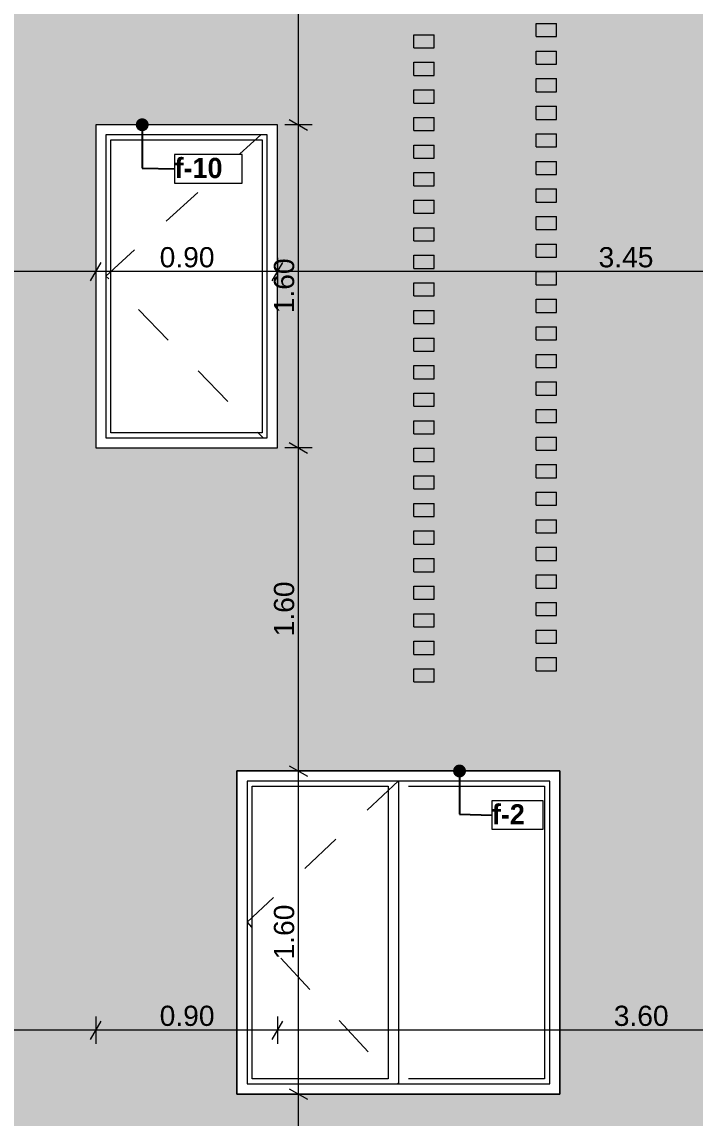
# Model space of a CAD drawing. Header units: millimetres. Extents: x 475206255 to 476720147, y 4620882299 to 4621447368.
# Drawn here: x 475427976 to 475431311, y 4621084488 to 4621089916 of the extents above; entities that cross this region are included whole.
import ezdxf

# ---------------------------------------------------------------- set-up
doc = ezdxf.new("R2010")
doc.units = ezdxf.units.MM
doc.header["$MEASUREMENT"] = 0
doc.set_wipeout_variables(frame=1)
doc.linetypes.add('Dashed', pattern=[423.333333, 211.666667, -211.666667])
for name, color, linetype, lineweight in [('0_Pen_No__7_Pen_No__250', 7, 'Continuous', 0), ('2D Drafting - General_Pen_No__7_Pen_No__250', 7, 'Continuous', 0), ('Dimensioning - General_Pen_No__142', 142, 'Continuous', 0), ('New_2D Drafting - General_Pen_No__30_Pen_No__9_Pen_No__9_Pen_No__7', 7, 'Continuous', 0), ('New_Annotation - Label_Pen_No__1', 1, 'Continuous', 0), ('New_Structural - Bearing_Pen_No__250', 7, 'Continuous', 0), ('Structural - Bearing_Pen_No__7_Pen_No__7_Pen_No__250', 7, 'Continuous', 0), ('Structural - Bearing_Pen_No__7_Pen_No__7_Pen_No__7', 7, 'Continuous', 0)]:
    doc.layers.add(name, color=color, linetype=linetype, lineweight=lineweight)
doc.layers.add('Dimensioning - General', color=7, linetype='Continuous')
doc.layers.add('New_2D Drafting - General_Pen_No__30_Pen_No__9_Pen_No__9_Pen_No__254', color=7, linetype='Continuous', lineweight=0, true_color=0xcccccc)
doc.styles.add('GENERATED_STYLE_2', font='arial.ttf')
doc.styles.add('GENERATED_STYLE_5', font='')
doc.styles.get('GENERATED_STYLE_5').set_extended_font_data('Avaza', bold=True)
doc.dimstyles.new('GENERATED_STYLE__1', dxfattribs={"dimtxt": 100, "dimasz": 68.640772, "dimexe": 0.18, "dimexo": 0.0625, "dimgap": 0, "dimtad": 1, "dimlfac": 0.001, "dimzin": 0, "dimdsep": 46, "dimtxsty": 'GENERATED_STYLE_2', "dimblk": 'ARROWHEAD_2', "dimblk1": 'ARROWHEAD_2', "dimblk2": 'ARROWHEAD_2', "dimcen": 0.09, "dimse1": 1, "dimse2": 1, "dimclrd": 142, "dimclre": 142, "dimclrt": 142, "dimadec": 0, "dimazin": 0, "dimtfac": 1, "dimtdec": 4, "dimtmove": 0, "dimatfit": 3, "dimfxl": 1, "dimtolj": 1, "dimtzin": 0, "dimarcsym": 0})
doc.dimstyles.new('GENERATED_STYLE__18', dxfattribs={"dimtxt": 100, "dimasz": 68.640772, "dimexe": 0.18, "dimexo": 0.0625, "dimgap": 0, "dimtad": 1, "dimtih": 1, "dimtoh": 1, "dimlfac": 0.001, "dimzin": 0, "dimdsep": 46, "dimtxsty": 'GENERATED_STYLE_2', "dimblk": 'ARROWHEAD_2', "dimblk1": 'ARROWHEAD_2', "dimblk2": 'ARROWHEAD_2', "dimcen": 0.09, "dimse1": 1, "dimse2": 1, "dimclrd": 142, "dimclre": 142, "dimclrt": 142, "dimadec": 0, "dimazin": 0, "dimtfac": 1, "dimtdec": 4, "dimtmove": 0, "dimatfit": 3, "dimfxl": 1, "dimtolj": 1, "dimtzin": 0, "dimarcsym": 0})
doc.dimstyles.new('GENERATED_STYLE__33', dxfattribs={"dimtxt": 0.18, "dimasz": 127.68, "dimexe": 0.18, "dimexo": 0.0625, "dimgap": 0, "dimtad": 0, "dimtih": 1, "dimtoh": 1, "dimdec": 4, "dimzin": 0, "dimdsep": 46, "dimcen": 0.09, "dimadec": 0, "dimazin": 0, "dimtfac": 1, "dimtdec": 4, "dimtmove": 0, "dimatfit": 3, "dimldrblk": 'ARROWHEAD_11', "dimfxl": 1, "dimtolj": 1, "dimtzin": 0, "dimarcsym": 0})

# ---------------------------------------------------------------- blocks, each defined once
blk = doc.blocks.new('*D622', base_point=(475826095.8, 4621095193.2))
at = {"layer": 'Dimensioning - General_Pen_No__142', "color": 142, "linetype": 'Continuous', "lineweight": 0, "transparency": 16777216}
for p, q in [((475429301.1, 4621084633.1), (475429391.5, 4621084581)), ((475429346.3, 4621083607), (475429346.3, 4621084607)), ((475429301.1, 4621083633.1), (475429391.5, 4621083581)), ((475429414, 4621083607), (475429278.6, 4621083607)), ((475429346.3, 4621083562.9), (475429346.3, 4621083607))]:
    blk.add_line(p, q, dxfattribs=at)
at = {"layer": 'Dimensioning - General_Pen_No__142', "color": 142, "lineweight": 0, "transparency": 16777216, "insert": (475429326.3, 4621083973.6), "char_height": 100, "attachment_point": 7, "rotation": 90, "style": 'GENERATED_STYLE_2'}
blk.add_mtext('\\A1;{\\pql;\\fArial|b0|i0|c204|p0;\\W1.000000;1.00}', dxfattribs=at)
blk = doc.blocks.new('ARROWHEAD_2')
at = {"color": 0, "linetype": 'Continuous', "lineweight": 0}
for p, q in [((0, 0), (-1, 0)), ((-0.378, -0.655), (0.378, 0.655))]:
    blk.add_line(p, q, dxfattribs=at)
blk = doc.blocks.new('*D623', base_point=(475826095.8, 4621095193.2))
at = {"layer": 'Dimensioning - General_Pen_No__142', "color": 142, "linetype": 'Continuous', "lineweight": 0, "transparency": 16777216}
for p, q in [((475429301.1, 4621086233.1), (475429391.5, 4621086181)), ((475429346.3, 4621084607), (475429346.3, 4621086207)), ((475429414, 4621084607), (475429278.6, 4621084607)), ((475429301.1, 4621084633.1), (475429391.5, 4621084581)), ((475429346.3, 4621083607), (475429346.3, 4621084607))]:
    blk.add_line(p, q, dxfattribs=at)
at = {"layer": 'Dimensioning - General_Pen_No__142', "color": 142, "lineweight": 0, "transparency": 16777216, "insert": (475429326.3, 4621085273.6), "char_height": 100, "attachment_point": 7, "rotation": 90, "style": 'GENERATED_STYLE_2'}
blk.add_mtext('\\A1;{\\pql;\\fArial|b0|i0|c204|p0;\\W1.000000;1.60}', dxfattribs=at)
blk = doc.blocks.new('*D624', base_point=(475826095.8, 4621095193.2))
at = {"layer": 'Dimensioning - General_Pen_No__142', "color": 142, "linetype": 'Continuous', "lineweight": 0, "transparency": 16777216}
for p, q in [((475429414, 4621087807), (475429278.6, 4621087807)), ((475429301.1, 4621087833.1), (475429391.5, 4621087781)), ((475429346.3, 4621086207), (475429346.3, 4621087807)), ((475429301.1, 4621086233.1), (475429391.5, 4621086181)), ((475429414, 4621086207), (475429278.6, 4621086207)), ((475429346.3, 4621084607), (475429346.3, 4621086207))]:
    blk.add_line(p, q, dxfattribs=at)
at = {"layer": 'Dimensioning - General_Pen_No__142', "color": 142, "lineweight": 0, "transparency": 16777216, "insert": (475429326.3, 4621086873.6), "char_height": 100, "attachment_point": 7, "rotation": 90, "style": 'GENERATED_STYLE_2'}
blk.add_mtext('\\A1;{\\pql;\\fArial|b0|i0|c204|p0;\\W1.000000;1.60}', dxfattribs=at)
blk = doc.blocks.new('*D625', base_point=(475826095.8, 4621095193.2))
at = {"layer": 'Dimensioning - General_Pen_No__142', "color": 142, "linetype": 'Continuous', "lineweight": 0, "transparency": 16777216}
for p, q in [((475429301.1, 4621089433.1), (475429391.5, 4621089381)), ((475429414, 4621089407), (475429278.6, 4621089407)), ((475429346.3, 4621087807), (475429346.3, 4621089407)), ((475429414, 4621087807), (475429278.6, 4621087807)), ((475429301.1, 4621087833.1), (475429391.5, 4621087781))]:
    blk.add_line(p, q, dxfattribs=at)
at = {"layer": 'Dimensioning - General_Pen_No__142', "color": 142, "lineweight": 0, "transparency": 16777216, "insert": (475429326.3, 4621088473.6), "char_height": 100, "attachment_point": 7, "rotation": 90, "style": 'GENERATED_STYLE_2'}
blk.add_mtext('\\A1;{\\pql;\\fArial|b0|i0|c204|p0;\\W1.000000;1.60}', dxfattribs=at)
blk = doc.blocks.new('*D626', base_point=(475826095.8, 4621095193.2))
at = {"layer": 'Dimensioning - General_Pen_No__142', "color": 142, "linetype": 'Continuous', "lineweight": 0, "transparency": 16777216}
for p, q in [((475429414, 4621091007), (475429278.6, 4621091007)), ((475429301.1, 4621091033.1), (475429391.5, 4621090981)), ((475429346.3, 4621089407), (475429346.3, 4621091007)), ((475429301.1, 4621089433.1), (475429391.5, 4621089381)), ((475429414, 4621089407), (475429278.6, 4621089407))]:
    blk.add_line(p, q, dxfattribs=at)
at = {"layer": 'Dimensioning - General_Pen_No__142', "color": 142, "lineweight": 0, "transparency": 16777216, "insert": (475429326.3, 4621090073.6), "char_height": 100, "attachment_point": 7, "rotation": 90, "style": 'GENERATED_STYLE_2'}
blk.add_mtext('\\A1;{\\pql;\\fArial|b0|i0|c204|p0;\\W1.000000;1.60}', dxfattribs=at)
blk = doc.blocks.new('ARROWHEAD_11')
at = {"color": 0, "linetype": 'Continuous', "lineweight": 0}
blk.add_line((0, 0), (-1, 0), dxfattribs=at)
at = {"color": 0, "linetype": 'Continuous', "lineweight": 0, "const_width": 0.25, "flags": 128}
blk.add_lwpolyline([(-0.125, 0, 1), (0.125, 0, 1)], format="xyb", close=True, dxfattribs=at)
blk = doc.blocks.new('*D2094', base_point=(475826095.8, 4621095193.2))
at = {"layer": 'Dimensioning - General_Pen_No__142', "color": 142, "linetype": 'Continuous', "lineweight": 0, "transparency": 16777216}
for p, q in [((475429242.1, 4621084991), (475429242.1, 4621084855.5)), ((475432841.8, 4621084991), (475432841.8, 4621084855.5)), ((475429216.1, 4621084878.1), (475429268.2, 4621084968.4)), ((475432841.8, 4621084923.2), (475429242.1, 4621084923.2)), ((475432815.7, 4621084878.1), (475432867.9, 4621084968.4))]:
    blk.add_line(p, q, dxfattribs=at)
at = {"layer": 'Dimensioning - General_Pen_No__142', "color": 142, "lineweight": 0, "transparency": 16777216, "insert": (475430908.5, 4621084943.2), "char_height": 100, "attachment_point": 7, "style": 'GENERATED_STYLE_2'}
blk.add_mtext('\\A1;{\\pql;\\fArial|b0|i0|c204|p0;\\W1.000000;3.60}', dxfattribs=at)
blk = doc.blocks.new('*D2095', base_point=(475826095.8, 4621095193.2))
at = {"layer": 'Dimensioning - General_Pen_No__142', "color": 142, "linetype": 'Continuous', "lineweight": 0, "transparency": 16777216}
for p, q in [((475428342.1, 4621084991), (475428342.1, 4621084855.5)), ((475429242.1, 4621084991), (475429242.1, 4621084855.5)), ((475428316.1, 4621084878.1), (475428368.2, 4621084968.4)), ((475429242.1, 4621084923.2), (475428342.1, 4621084923.2)), ((475429216.1, 4621084878.1), (475429268.2, 4621084968.4))]:
    blk.add_line(p, q, dxfattribs=at)
at = {"layer": 'Dimensioning - General_Pen_No__142', "color": 142, "lineweight": 0, "transparency": 16777216, "insert": (475428658.7, 4621084943.2), "char_height": 100, "attachment_point": 7, "style": 'GENERATED_STYLE_2'}
blk.add_mtext('\\A1;{\\pql;\\fArial|b0|i0|c204|p0;\\W1.000000;0.90}', dxfattribs=at)
blk = doc.blocks.new('*D2096', base_point=(475826095.8, 4621095193.2))
at = {"layer": 'Dimensioning - General_Pen_No__142', "color": 142, "linetype": 'Continuous', "lineweight": 0, "transparency": 16777216}
for p, q in [((475424371.4, 4621084991), (475424371.4, 4621084855.5)), ((475428342.1, 4621084991), (475428342.1, 4621084855.5)), ((475424371.4, 4621084923.2), (475424327.2, 4621084923.2)), ((475424397.4, 4621084968.4), (475424345.3, 4621084878.1)), ((475428342.1, 4621084923.2), (475424371.4, 4621084923.2)), ((475428316.1, 4621084878.1), (475428368.2, 4621084968.4))]:
    blk.add_line(p, q, dxfattribs=at)
at = {"layer": 'Dimensioning - General_Pen_No__142', "color": 142, "lineweight": 0, "transparency": 16777216, "insert": (475426223.3, 4621084943.2), "char_height": 100, "attachment_point": 7, "style": 'GENERATED_STYLE_2'}
blk.add_mtext('\\A1;{\\pql;\\fArial|b0|i0|c204|p0;\\W1.000000;3.97}', dxfattribs=at)
blk = doc.blocks.new('*D2112', base_point=(475826095.8, 4621095193.2))
at = {"layer": 'Dimensioning - General_Pen_No__142', "color": 142, "linetype": 'Continuous', "lineweight": 0, "transparency": 16777216}
for p, q in [((475423890.8, 4621086873.1), (475423981.1, 4621086821)), ((475424003.7, 4621086847), (475423868.2, 4621086847)), ((475423935.9, 4621086627), (475423935.9, 4621086847)), ((475424003.7, 4621086627), (475423868.2, 4621086627)), ((475423890.8, 4621086653.1), (475423981.1, 4621086601)), ((475423935.9, 4621086582.9), (475423935.9, 4621086627))]:
    blk.add_line(p, q, dxfattribs=at)
at = {"layer": 'Dimensioning - General_Pen_No__142', "color": 142, "lineweight": 0, "transparency": 16777216, "insert": (475423915.9, 4621086334), "char_height": 100, "attachment_point": 7, "rotation": 90, "style": 'GENERATED_STYLE_2'}
blk.add_mtext('\\A1;{\\pql;\\fArial|b0|i0|c204|p0;\\W1.000000;0.22}', dxfattribs=at)
blk = doc.blocks.new('*D2113', base_point=(475826095.8, 4621095193.2))
at = {"layer": 'Dimensioning - General_Pen_No__142', "color": 142, "linetype": 'Continuous', "lineweight": 0, "transparency": 16777216}
for p, q in [((475423890.8, 4621087973.1), (475423981.1, 4621087921)), ((475424003.7, 4621087947.1), (475423868.2, 4621087947.1)), ((475423935.9, 4621086847), (475423935.9, 4621087947.1)), ((475423890.8, 4621086873.1), (475423981.1, 4621086821)), ((475424003.7, 4621086847), (475423868.2, 4621086847))]:
    blk.add_line(p, q, dxfattribs=at)
at = {"layer": 'Dimensioning - General_Pen_No__142', "color": 142, "lineweight": 0, "transparency": 16777216, "insert": (475423915.9, 4621087263.6), "char_height": 100, "attachment_point": 7, "rotation": 90, "style": 'GENERATED_STYLE_2'}
blk.add_mtext('\\A1;{\\pql;\\fArial|b0|i0|c204|p0;\\W1.000000;1.10}', dxfattribs=at)
blk = doc.blocks.new('*D2114', base_point=(475826095.8, 4621095193.2))
at = {"layer": 'Dimensioning - General_Pen_No__142', "color": 142, "linetype": 'Continuous', "lineweight": 0, "transparency": 16777216}
for p, q in [((475424003.7, 4621089607.1), (475423868.2, 4621089607.1)), ((475423890.8, 4621089633.1), (475423981.1, 4621089581)), ((475423935.9, 4621087947.1), (475423935.9, 4621089607.1)), ((475423890.8, 4621087973.1), (475423981.1, 4621087921)), ((475424003.7, 4621087947.1), (475423868.2, 4621087947.1))]:
    blk.add_line(p, q, dxfattribs=at)
at = {"layer": 'Dimensioning - General_Pen_No__142', "color": 142, "lineweight": 0, "transparency": 16777216, "char_height": 100, "attachment_point": 7, "rotation": 90, "style": 'GENERATED_STYLE_2'}
for s, insert in [('\\A1;{\\pql;\\fArial|b0|i0|c204|p0;\\W1.000000;0.22}', (475423915.9, 4621089314)), ('\\A1;{\\pql;\\fArial|b0|i0|c204|p0;\\W1.000000;1.66}', (475423915.9, 4621088643.6))]:
    blk.add_mtext(s, dxfattribs=dict(at, insert=insert))
blk = doc.blocks.new('*D2115', base_point=(475826095.8, 4621095193.2))
at = {"layer": 'Dimensioning - General_Pen_No__142', "color": 142, "linetype": 'Continuous', "lineweight": 0, "transparency": 16777216}
for p, q in [((475424003.7, 4621089827), (475423868.2, 4621089827)), ((475423890.8, 4621089853.1), (475423981.1, 4621089801)), ((475423935.9, 4621089607.1), (475423935.9, 4621089827)), ((475424003.7, 4621089607.1), (475423868.2, 4621089607.1)), ((475423890.8, 4621089633.1), (475423981.1, 4621089581))]:
    blk.add_line(p, q, dxfattribs=at)
blk = doc.blocks.new('*D2116', base_point=(475826095.8, 4621095193.2))
at = {"layer": 'Dimensioning - General_Pen_No__142', "color": 142, "linetype": 'Continuous', "lineweight": 0, "transparency": 16777216}
for p, q in [((475424003.7, 4621090047), (475423868.2, 4621090047)), ((475423890.8, 4621090073.1), (475423981.1, 4621090021)), ((475423935.9, 4621089827), (475423935.9, 4621090047)), ((475424003.7, 4621089827), (475423868.2, 4621089827)), ((475423890.8, 4621089853.1), (475423981.1, 4621089801))]:
    blk.add_line(p, q, dxfattribs=at)
blk = doc.blocks.new('*D2260', base_point=(475826095.8, 4621095193.2))
at = {"layer": 'Dimensioning - General_Pen_No__142', "color": 142, "linetype": 'Continuous', "lineweight": 0, "transparency": 16777216}
for p, q in [((475429216.1, 4621088634.6), (475429268.2, 4621088724.9)), ((475429242.1, 4621088747.5), (475429242.1, 4621088612)), ((475432665.1, 4621088634.6), (475432717.3, 4621088724.9)), ((475432691.2, 4621088747.5), (475432691.2, 4621088612)), ((475432691.2, 4621088679.7), (475429242.1, 4621088679.7))]:
    blk.add_line(p, q, dxfattribs=at)
at = {"layer": 'Dimensioning - General_Pen_No__142', "color": 142, "lineweight": 0, "transparency": 16777216, "insert": (475430833.2, 4621088699.7), "char_height": 100, "attachment_point": 7, "style": 'GENERATED_STYLE_2'}
blk.add_mtext('\\A1;{\\pql;\\fArial|b0|i0|c204|p0;\\W1.000000;3.45}', dxfattribs=at)
blk = doc.blocks.new('*D2261', base_point=(475826095.8, 4621095193.2))
at = {"layer": 'Dimensioning - General_Pen_No__142', "color": 142, "linetype": 'Continuous', "lineweight": 0, "transparency": 16777216}
for p, q in [((475428316.1, 4621088634.6), (475428368.2, 4621088724.9)), ((475428342.1, 4621088747.5), (475428342.1, 4621088612)), ((475429216.1, 4621088634.6), (475429268.2, 4621088724.9)), ((475429242.1, 4621088747.5), (475429242.1, 4621088612)), ((475429242.1, 4621088679.7), (475428342.1, 4621088679.7))]:
    blk.add_line(p, q, dxfattribs=at)
at = {"layer": 'Dimensioning - General_Pen_No__142', "color": 142, "lineweight": 0, "transparency": 16777216, "insert": (475428658.7, 4621088699.7), "char_height": 100, "attachment_point": 7, "style": 'GENERATED_STYLE_2'}
blk.add_mtext('\\A1;{\\pql;\\fArial|b0|i0|c204|p0;\\W1.000000;0.90}', dxfattribs=at)
blk = doc.blocks.new('*D2262', base_point=(475826095.8, 4621095193.2))
at = {"layer": 'Dimensioning - General_Pen_No__142', "color": 142, "linetype": 'Continuous', "lineweight": 0, "transparency": 16777216}
for p, q in [((475424345.3, 4621088634.6), (475424397.4, 4621088724.9)), ((475424371.4, 4621088747.5), (475424371.4, 4621088612)), ((475428316.1, 4621088634.6), (475428368.2, 4621088724.9)), ((475428342.1, 4621088747.5), (475428342.1, 4621088612)), ((475428342.1, 4621088679.7), (475424371.4, 4621088679.7))]:
    blk.add_line(p, q, dxfattribs=at)
at = {"layer": 'Dimensioning - General_Pen_No__142', "color": 142, "lineweight": 0, "transparency": 16777216, "insert": (475426223.3, 4621088699.7), "char_height": 100, "attachment_point": 7, "style": 'GENERATED_STYLE_2'}
blk.add_mtext('\\A1;{\\pql;\\fArial|b0|i0|c204|p0;\\W1.000000;3.97}', dxfattribs=at)

msp = doc.modelspace()

# ---------------------------------------------------------------- hatches: boundary and pattern name
at = {"layer": 'New_2D Drafting - General_Pen_No__30_Pen_No__9_Pen_No__9_Pen_No__254', "linetype": 'Continuous', "lineweight": 0, "true_color": 0xcccccc}
h = msp.add_hatch(dxfattribs=at)
h.set_pattern_fill('BRICK___RUNNING_BOND', color=254, style=0, pattern_type=2)
h.set_pattern_definition([(0, (475432041.68, 4621091916.26), (0, 66.64), []), (90, (475432041.68, 4621091916.26), (-244.8, 0), [66.64, -66.64]), (90, (475432164.08, 4621091982.9), (-244.8, 0), [66.64, -66.64])])
h.paths.add_polyline_path([(475424371.373, 4621096906.641), (475439711.81, 4621096906.638), (475439711.82, 4621083607.048), (475424371.373, 4621083607.048)])
h.paths.add_polyline_path([(475429041.371, 4621086207.044), (475430641.371, 4621086207.044), (475430641.371, 4621084607.044), (475429041.371, 4621084607.044)], flags=0)
h.paths.add_polyline_path([(475428342.137, 4621092607.044), (475428342.137, 4621091007.044), (475429242.137, 4621091007.044), (475429242.137, 4621092607.044)], flags=0)
h.paths.add_polyline_path([(475428342.137, 4621094207.044), (475428342.137, 4621095807.045), (475429242.137, 4621095807.045), (475429242.137, 4621094207.044)], flags=0)
h.paths.add_polyline_path([(475428342.137, 4621089407.044), (475428342.137, 4621087807.044), (475429242.137, 4621087807.044), (475429242.137, 4621089407.044)], flags=0)
h.paths.add_polyline_path([(475435231.675, 4621093027.05), (475435231.675, 4621090047.084), (475433591.204, 4621090047.084), (475433591.204, 4621090607.044), (475434991.204, 4621090607.044), (475434991.204, 4621092607.044), (475432691.204, 4621092607.044), (475432691.204, 4621090047.084), (475431441.676, 4621090047.084), (475431441.676, 4621089827.05), (475435231.675, 4621089827.05), (475435231.675, 4621086847.05), (475433591.204, 4621086847.05), (475433591.204, 4621087407.044), (475434991.204, 4621087407.044), (475434991.204, 4621089407.044), (475433591.204, 4621089407.044), (475432691.204, 4621089407.044), (475432691.204, 4621086847.05), (475431441.676, 4621086847.05), (475431441.676, 4621086627.05), (475436041.675, 4621086627.05), (475436041.675, 4621086847.05), (475436041.675, 4621089827.05), (475436041.675, 4621090047.084), (475436041.675, 4621096447.05), (475435231.675, 4621096447.05), (475431441.676, 4621096447.05), (475431441.676, 4621096227.05), (475435231.675, 4621096227.05), (475435231.675, 4621093247.084), (475433591.204, 4621093247.084), (475433591.204, 4621093807.044), (475434991.204, 4621093807.044), (475434991.204, 4621095807.044), (475432691.204, 4621095807.044), (475432691.204, 4621093807.044), (475432691.204, 4621093247.084), (475431441.676, 4621093247.084), (475431441.676, 4621093027.05)], flags=0)
h.paths.add_polyline_path([(475434441.816, 4621084607.045), (475434441.816, 4621086207.044), (475432841.816, 4621086207.044), (475432841.816, 4621084607.045)], flags=0)

# ---------------------------------------------------------------- linework, layer by layer
at = {"layer": '0_Pen_No__7_Pen_No__250', "color": 7, "linetype": 'Continuous', "lineweight": 0, "flags": 128}
for points in [[(475429242.137, 4621089407.044), (475428342.137, 4621089407.044), (475428342.137, 4621087807.044), (475429242.137, 4621087807.044)], [(475430641.371, 4621086207.044), (475429041.371, 4621086207.044), (475429041.371, 4621084607.044), (475430641.371, 4621084607.044)]]:
    msp.add_lwpolyline(points, close=True, dxfattribs=at)
at = {"layer": '2D Drafting - General_Pen_No__7_Pen_No__250', "color": 7, "linetype": 'Dashed', "lineweight": 0, "flags": 128}
for points in [[(475429159.963, 4621089357.044), (475428392.343, 4621088657.823), (475429170.686, 4621087857.044)], [(475429841.748, 4621086157.64), (475429091.577, 4621085457.823), (475429841.311, 4621084657.044)]]:
    msp.add_lwpolyline(points, dxfattribs=at)
at = {"layer": 'New_2D Drafting - General_Pen_No__30_Pen_No__9_Pen_No__9_Pen_No__7', "color": 7, "linetype": 'Continuous', "lineweight": 0, "flags": 128}
for points in [[(475428342.137, 4621089407.044), (475428342.137, 4621087807.044), (475429242.137, 4621087807.044), (475429242.137, 4621089407.044)], [(475429041.371, 4621086207.044), (475430641.371, 4621086207.044), (475430641.371, 4621084607.044), (475429041.371, 4621084607.044)]]:
    msp.add_lwpolyline(points, close=True, dxfattribs=at)
at = {"layer": 'New_Structural - Bearing_Pen_No__250', "color": 7, "linetype": 'Continuous', "lineweight": 0}
for p, q in [((475430524.443, 4621089908.372), (475430624.115, 4621089908.372)), ((475430524.443, 4621089843.372), (475430524.443, 4621089908.372)), ((475430624.115, 4621089843.372), (475430624.115, 4621089908.372)), ((475429918.617, 4621089852.761), (475430018.29, 4621089852.761)), ((475429918.617, 4621089787.761), (475429918.617, 4621089852.761)), ((475430018.29, 4621089787.761), (475430018.29, 4621089852.761)), ((475430524.443, 4621089843.372), (475430624.115, 4621089843.372)), ((475429918.617, 4621089787.761), (475430018.29, 4621089787.761)), ((475430524.443, 4621089771.854), (475430624.115, 4621089771.854)), ((475430524.443, 4621089706.854), (475430524.443, 4621089771.854)), ((475430624.115, 4621089706.854), (475430624.115, 4621089771.854)), ((475429918.617, 4621089716.244), (475430018.29, 4621089716.244)), ((475429918.617, 4621089651.244), (475429918.617, 4621089716.244)), ((475430018.29, 4621089651.244), (475430018.29, 4621089716.244)), ((475430524.443, 4621089706.854), (475430624.115, 4621089706.854)), ((475429918.617, 4621089651.244), (475430018.29, 4621089651.244)), ((475430524.443, 4621089635.337), (475430624.115, 4621089635.337)), ((475430524.443, 4621089570.337), (475430524.443, 4621089635.337)), ((475430624.115, 4621089570.337), (475430624.115, 4621089635.337)), ((475429918.617, 4621089579.727), (475430018.29, 4621089579.727)), ((475429918.617, 4621089514.727), (475429918.617, 4621089579.727)), ((475430018.29, 4621089514.727), (475430018.29, 4621089579.727)), ((475430524.443, 4621089570.337), (475430624.115, 4621089570.337)), ((475429918.617, 4621089514.727), (475430018.29, 4621089514.727)), ((475430524.443, 4621089498.82), (475430624.115, 4621089498.82)), ((475430524.443, 4621089433.82), (475430524.443, 4621089498.82)), ((475430624.115, 4621089433.82), (475430624.115, 4621089498.82)), ((475429918.617, 4621089443.21), (475430018.29, 4621089443.21)), ((475429918.617, 4621089378.21), (475429918.617, 4621089443.21)), ((475430018.29, 4621089378.21), (475430018.29, 4621089443.21)), ((475430524.443, 4621089433.82), (475430624.115, 4621089433.82)), ((475429918.617, 4621089378.21), (475430018.29, 4621089378.21)), ((475430524.443, 4621089362.303), (475430624.115, 4621089362.303)), ((475430524.443, 4621089297.303), (475430524.443, 4621089362.303)), ((475430624.115, 4621089297.303), (475430624.115, 4621089362.303)), ((475429918.617, 4621089306.692), (475430018.29, 4621089306.692)), ((475429918.617, 4621089241.692), (475429918.617, 4621089306.692)), ((475430018.29, 4621089241.692), (475430018.29, 4621089306.692)), ((475430524.443, 4621089297.303), (475430624.115, 4621089297.303)), ((475429918.617, 4621089241.692), (475430018.29, 4621089241.692)), ((475430524.443, 4621089225.785), (475430624.115, 4621089225.785)), ((475430524.443, 4621089160.785), (475430524.443, 4621089225.785)), ((475430624.115, 4621089160.785), (475430624.115, 4621089225.785)), ((475429918.617, 4621089170.175), (475430018.29, 4621089170.175)), ((475429918.617, 4621089105.175), (475429918.617, 4621089170.175)), ((475430018.29, 4621089105.175), (475430018.29, 4621089170.175)), ((475430524.443, 4621089160.785), (475430624.115, 4621089160.785)), ((475429918.617, 4621089105.175), (475430018.29, 4621089105.175)), ((475430524.443, 4621089089.268), (475430624.115, 4621089089.268)), ((475430524.443, 4621089024.268), (475430524.443, 4621089089.268)), ((475430624.115, 4621089024.268), (475430624.115, 4621089089.268)), ((475429918.617, 4621089033.658), (475430018.29, 4621089033.658)), ((475429918.617, 4621088968.658), (475429918.617, 4621089033.658)), ((475430018.29, 4621088968.658), (475430018.29, 4621089033.658)), ((475430524.443, 4621089024.268), (475430624.115, 4621089024.268)), ((475429918.617, 4621088968.658), (475430018.29, 4621088968.658)), ((475430524.443, 4621088952.751), (475430624.115, 4621088952.751)), ((475430524.443, 4621088887.751), (475430524.443, 4621088952.751)), ((475430624.115, 4621088887.751), (475430624.115, 4621088952.751)), ((475429918.617, 4621088897.141), (475430018.29, 4621088897.141)), ((475429918.617, 4621088832.141), (475429918.617, 4621088897.141)), ((475430018.29, 4621088832.141), (475430018.29, 4621088897.141)), ((475430524.443, 4621088887.751), (475430624.115, 4621088887.751)), ((475429918.617, 4621088832.141), (475430018.29, 4621088832.141)), ((475430524.443, 4621088816.234), (475430624.115, 4621088816.234)), ((475430524.443, 4621088751.234), (475430524.443, 4621088816.234)), ((475430624.115, 4621088751.234), (475430624.115, 4621088816.234)), ((475429918.617, 4621088760.623), (475430018.29, 4621088760.623)), ((475429918.617, 4621088695.623), (475429918.617, 4621088760.623)), ((475430018.29, 4621088695.623), (475430018.29, 4621088760.623)), ((475430524.443, 4621088751.234), (475430624.115, 4621088751.234)), ((475429918.617, 4621088695.623), (475430018.29, 4621088695.623)), ((475430524.443, 4621088679.716), (475430624.115, 4621088679.716)), ((475430524.443, 4621088614.716), (475430524.443, 4621088679.716)), ((475430624.115, 4621088614.716), (475430624.115, 4621088679.716)), ((475429918.617, 4621088624.106), (475430018.29, 4621088624.106)), ((475429918.617, 4621088559.106), (475429918.617, 4621088624.106)), ((475430018.29, 4621088559.106), (475430018.29, 4621088624.106)), ((475430524.443, 4621088614.716), (475430624.115, 4621088614.716)), ((475429918.617, 4621088559.106), (475430018.29, 4621088559.106)), ((475430524.443, 4621088543.199), (475430624.115, 4621088543.199)), ((475430524.443, 4621088478.199), (475430524.443, 4621088543.199)), ((475430524.443, 4621088478.199), (475430524.443, 4621088543.199)), ((475430624.115, 4621088478.199), (475430624.115, 4621088543.199)), ((475430624.115, 4621088478.199), (475430624.115, 4621088543.199)), ((475429918.617, 4621088487.589), (475430018.29, 4621088487.589)), ((475429918.617, 4621088422.589), (475429918.617, 4621088487.589)), ((475430018.29, 4621088422.589), (475430018.29, 4621088487.589)), ((475430524.443, 4621088478.199), (475430624.115, 4621088478.199)), ((475430524.443, 4621088478.199), (475430624.115, 4621088478.199)), ((475429918.617, 4621088422.589), (475430018.29, 4621088422.589)), ((475430524.443, 4621088406.682), (475430624.115, 4621088406.682)), ((475430524.443, 4621088341.682), (475430524.443, 4621088406.682)), ((475430624.115, 4621088341.682), (475430624.115, 4621088406.682)), ((475429918.617, 4621088351.071), (475430018.29, 4621088351.071)), ((475429918.617, 4621088286.071), (475429918.617, 4621088351.071)), ((475430018.29, 4621088286.071), (475430018.29, 4621088351.071)), ((475430524.443, 4621088341.682), (475430624.115, 4621088341.682)), ((475429918.617, 4621088286.071), (475430018.29, 4621088286.071)), ((475430524.443, 4621088270.164), (475430624.115, 4621088270.164)), ((475430524.443, 4621088205.164), (475430524.443, 4621088270.164)), ((475430624.115, 4621088205.164), (475430624.115, 4621088270.164)), ((475429918.617, 4621088214.554), (475430018.29, 4621088214.554)), ((475429918.617, 4621088149.554), (475429918.617, 4621088214.554)), ((475430018.29, 4621088149.554), (475430018.29, 4621088214.554)), ((475430524.443, 4621088205.164), (475430624.115, 4621088205.164)), ((475429918.617, 4621088149.554), (475430018.29, 4621088149.554)), ((475430524.443, 4621088133.647), (475430624.115, 4621088133.647)), ((475430524.443, 4621088068.647), (475430524.443, 4621088133.647)), ((475430624.115, 4621088068.647), (475430624.115, 4621088133.647)), ((475429918.617, 4621088078.037), (475430018.29, 4621088078.037)), ((475429918.617, 4621088013.037), (475429918.617, 4621088078.037)), ((475430018.29, 4621088013.037), (475430018.29, 4621088078.037)), ((475430524.443, 4621088068.647), (475430624.115, 4621088068.647)), ((475429918.617, 4621088013.037), (475430018.29, 4621088013.037)), ((475430524.443, 4621087997.13), (475430624.115, 4621087997.13)), ((475430524.443, 4621087932.13), (475430524.443, 4621087997.13)), ((475430624.115, 4621087932.13), (475430624.115, 4621087997.13)), ((475429918.617, 4621087941.52), (475430018.29, 4621087941.52)), ((475429918.617, 4621087876.52), (475429918.617, 4621087941.52)), ((475430018.29, 4621087876.52), (475430018.29, 4621087941.52)), ((475430524.443, 4621087932.13), (475430624.115, 4621087932.13)), ((475429918.617, 4621087876.52), (475430018.29, 4621087876.52)), ((475430524.443, 4621087860.613), (475430624.115, 4621087860.613)), ((475430524.443, 4621087795.613), (475430524.443, 4621087860.613)), ((475430624.115, 4621087795.613), (475430624.115, 4621087860.613)), ((475429918.617, 4621087805.002), (475430018.29, 4621087805.002)), ((475429918.617, 4621087740.002), (475429918.617, 4621087805.002)), ((475430018.29, 4621087740.002), (475430018.29, 4621087805.002)), ((475430524.443, 4621087795.613), (475430624.115, 4621087795.613)), ((475429918.617, 4621087740.002), (475430018.29, 4621087740.002)), ((475430524.443, 4621087724.095), (475430624.115, 4621087724.095)), ((475430524.443, 4621087659.095), (475430524.443, 4621087724.095)), ((475430624.115, 4621087659.095), (475430624.115, 4621087724.095)), ((475429918.617, 4621087668.485), (475430018.29, 4621087668.485)), ((475429918.617, 4621087603.485), (475429918.617, 4621087668.485)), ((475430018.29, 4621087603.485), (475430018.29, 4621087668.485)), ((475430524.443, 4621087659.095), (475430624.115, 4621087659.095)), ((475429918.617, 4621087603.485), (475430018.29, 4621087603.485)), ((475430524.443, 4621087587.578), (475430624.115, 4621087587.578)), ((475430524.443, 4621087522.578), (475430524.443, 4621087587.578)), ((475430624.115, 4621087522.578), (475430624.115, 4621087587.578)), ((475429918.617, 4621087531.968), (475430018.29, 4621087531.968)), ((475429918.617, 4621087466.968), (475429918.617, 4621087531.968)), ((475430018.29, 4621087466.968), (475430018.29, 4621087531.968)), ((475430524.443, 4621087522.578), (475430624.115, 4621087522.578)), ((475429918.617, 4621087466.968), (475430018.29, 4621087466.968)), ((475430524.443, 4621087451.061), (475430624.115, 4621087451.061)), ((475430524.443, 4621087386.061), (475430524.443, 4621087451.061)), ((475430624.115, 4621087386.061), (475430624.115, 4621087451.061)), ((475429918.617, 4621087395.451), (475430018.29, 4621087395.451)), ((475429918.617, 4621087330.451), (475429918.617, 4621087395.451)), ((475430018.29, 4621087330.451), (475430018.29, 4621087395.451)), ((475430524.443, 4621087386.061), (475430624.115, 4621087386.061)), ((475429918.617, 4621087330.451), (475430018.29, 4621087330.451)), ((475430524.443, 4621087314.544), (475430624.115, 4621087314.544)), ((475430524.443, 4621087249.544), (475430524.443, 4621087314.544)), ((475430624.115, 4621087249.544), (475430624.115, 4621087314.544)), ((475429918.617, 4621087258.933), (475430018.29, 4621087258.933)), ((475429918.617, 4621087193.933), (475429918.617, 4621087258.933)), ((475430018.29, 4621087193.933), (475430018.29, 4621087258.933)), ((475430524.443, 4621087249.544), (475430624.115, 4621087249.544)), ((475429918.617, 4621087193.933), (475430018.29, 4621087193.933)), ((475430524.443, 4621087178.026), (475430624.115, 4621087178.026)), ((475430524.443, 4621087113.026), (475430524.443, 4621087178.026)), ((475430624.115, 4621087113.026), (475430624.115, 4621087178.026)), ((475429918.617, 4621087122.416), (475430018.29, 4621087122.416)), ((475429918.617, 4621087057.416), (475429918.617, 4621087122.416)), ((475430018.29, 4621087057.416), (475430018.29, 4621087122.416)), ((475430524.443, 4621087113.026), (475430624.115, 4621087113.026)), ((475429918.617, 4621087057.416), (475430018.29, 4621087057.416)), ((475430524.443, 4621087041.509), (475430624.115, 4621087041.509)), ((475430524.443, 4621086976.509), (475430524.443, 4621087041.509)), ((475430624.115, 4621086976.509), (475430624.115, 4621087041.509)), ((475429918.617, 4621086985.899), (475430018.29, 4621086985.899)), ((475429918.617, 4621086920.899), (475429918.617, 4621086985.899)), ((475430018.29, 4621086920.899), (475430018.29, 4621086985.899)), ((475430524.443, 4621086976.509), (475430624.115, 4621086976.509)), ((475429918.617, 4621086920.899), (475430018.29, 4621086920.899)), ((475430524.443, 4621086904.992), (475430624.115, 4621086904.992)), ((475430524.443, 4621086839.992), (475430524.443, 4621086904.992)), ((475430624.115, 4621086839.992), (475430624.115, 4621086904.992)), ((475429918.617, 4621086849.381), (475430018.29, 4621086849.381)), ((475429918.617, 4621086784.381), (475429918.617, 4621086849.381)), ((475430018.29, 4621086784.381), (475430018.29, 4621086849.381)), ((475430524.443, 4621086839.992), (475430624.115, 4621086839.992)), ((475429918.617, 4621086784.381), (475430018.29, 4621086784.381)), ((475430524.443, 4621086768.474), (475430624.115, 4621086768.474)), ((475430524.443, 4621086703.474), (475430524.443, 4621086768.474)), ((475430624.115, 4621086703.474), (475430624.115, 4621086768.474)), ((475429918.617, 4621086712.864), (475430018.29, 4621086712.864)), ((475429918.617, 4621086647.864), (475429918.617, 4621086712.864)), ((475430018.29, 4621086647.864), (475430018.29, 4621086712.864)), ((475430524.443, 4621086703.474), (475430624.115, 4621086703.474)), ((475429918.617, 4621086647.864), (475430018.29, 4621086647.864))]:
    msp.add_line(p, q, dxfattribs=at)
at = {"layer": 'Structural - Bearing_Pen_No__7_Pen_No__7_Pen_No__250', "color": 7, "linetype": 'Continuous', "lineweight": 0}
for p, q in [((475430591.045, 4621086157.044), (475429091.565, 4621086157.044)), ((475429091.577, 4621086157.044), (475429091.577, 4621084657.044)), ((475429116.577, 4621086132.044), (475429791.37, 4621086132.044)), ((475429116.577, 4621084682.044), (475429116.577, 4621086132.044)), ((475429791.37, 4621086132.044), (475429791.37, 4621084682.044)), ((475429841.37, 4621086131.995), (475429841.311, 4621084657.044)), ((475429841.37, 4621086157.044), (475429841.37, 4621086131.995)), ((475429891.375, 4621086132.044), (475430566.045, 4621086132.044)), ((475430566.045, 4621086132.044), (475430566.045, 4621084682.044)), ((475430591.045, 4621084657.044), (475430591.045, 4621086157.044)), ((475429091.577, 4621084657.044), (475430591.045, 4621084657.044)), ((475429791.37, 4621084682.044), (475429116.577, 4621084682.044)), ((475430566.045, 4621084682.044), (475429891.375, 4621084682.044))]:
    msp.add_line(p, q, dxfattribs=at)
at = {"layer": 'Structural - Bearing_Pen_No__7_Pen_No__7_Pen_No__7', "color": 7, "linetype": 'Continuous', "lineweight": 0}
for p, q in [((475429191.811, 4621089357.044), (475428392.331, 4621089357.044)), ((475428392.343, 4621089357.044), (475428392.343, 4621087857.044)), ((475428417.343, 4621089332.044), (475429167.136, 4621089332.044)), ((475428417.343, 4621087882.044), (475428417.343, 4621089332.044)), ((475429167.136, 4621089332.044), (475429167.136, 4621087882.044)), ((475429191.811, 4621087857.044), (475429191.811, 4621089357.044)), ((475428392.343, 4621087857.044), (475429170.686, 4621087857.044)), ((475429167.136, 4621087882.044), (475428417.343, 4621087882.044)), ((475429170.686, 4621087857.044), (475429191.811, 4621087857.044))]:
    msp.add_line(p, q, dxfattribs=at)

# ---------------------------------------------------------------- dimensions: what is measured, and where the dimension line sits
at = {"layer": 'Dimensioning - General', "color": 142, "linetype": 'Continuous', "lineweight": 0}
for base, p1, p2, picture, middle in [((475424371.372, 4621084923.247), (475428342.136, 4621095807.044), (475424371.372, 4621096152.619), '*D2096', (475426352.752, 4621084993.247)), ((475424371.372, 4621088679.716), (475428342.136, 4621089094.393), (475424371.372, 4621089439.968), '*D2262', (475426352.752, 4621088749.716)), ((475429242.136, 4621088679.716), (475432691.202, 4621089094.393), (475429242.136, 4621089094.393), '*D2260', (475430962.667, 4621088749.716))]:
    dim = msp.add_linear_dim(base=base, p1=p1, p2=p2, angle=180, dimstyle='GENERATED_STYLE__18', dxfattribs=at)
    dim.commit()
    dim.dimension.update_dxf_attribs({"geometry": picture, "text_midpoint": middle, "dimtype": 160})
for base, p1, p2, picture, middle in [((475429346.307, 4621091007.044), (475428342.136, 4621089407.044), (475428342.136, 4621091007.044), '*D626', (475429276.307, 4621090203.042)), ((475423935.921, 4621090047.05), (475431395.349, 4621089827.05), (475431395.349, 4621090047.05), '*D2116', (475423865.921, 4621090202.61)), ((475423935.921, 4621089827.05), (475422901.68, 4621089607.057), (475431395.349, 4621089827.05), '*D2115', (475423865.921, 4621089443.493)), ((475429346.307, 4621089407.044), (475428342.136, 4621087807.044), (475428342.136, 4621089407.044), '*D625', (475429276.307, 4621088603.042)), ((475423935.921, 4621087947.077), (475431395.349, 4621086847.05), (475431441.674, 4621087947.077), '*D2113', (475423865.921, 4621087393.062)), ((475429346.307, 4621087807.044), (475428342.136, 4621086207.044), (475428342.136, 4621087807.044), '*D624', (475429276.307, 4621087003.042)), ((475423935.921, 4621086847.05), (475431395.349, 4621086627.05), (475431395.349, 4621086847.05), '*D2112', (475423865.921, 4621086463.486)), ((475429346.307, 4621086207.044), (475428342.136, 4621084607.044), (475428342.136, 4621086207.044), '*D623', (475429276.307, 4621085403.042)), ((475429346.307, 4621084607.044), (475428974.914, 4621083607.048), (475428342.136, 4621084607.044), '*D622', (475429276.307, 4621084103.044))]:
    dim = msp.add_linear_dim(base=base, p1=p1, p2=p2, angle=90, dimstyle='GENERATED_STYLE__1', dxfattribs=at)
    dim.commit()
    dim.dimension.update_dxf_attribs({"geometry": picture, "text_midpoint": middle, "dimtype": 160, "text_rotation": 90})

# ---------------------------------------------------------------- next in the draw order: wipeouts: each hides what was drawn before it
at = {"color": 1, "linetype": 'Continuous', "lineweight": 0, "ltscale": 23227407177.22355}
msp.add_wipeout([(475428732.414, 4621089118.264), (475429067.474, 4621089118.264), (475429067.474, 4621089259.44), (475428732.414, 4621089259.44)], dxfattribs=at).dxf.layer = 'New_Annotation - Label_Pen_No__1'
at = {"color": 1, "linetype": 'Continuous', "lineweight": 0, "ltscale": 23227392049.15605}
msp.add_wipeout([(475430304.563, 4621085918.264), (475430558.681, 4621085918.264), (475430558.681, 4621086059.44), (475430304.563, 4621086059.44)], dxfattribs=at).dxf.layer = 'New_Annotation - Label_Pen_No__1'

# ---------------------------------------------------------------- next in the draw order: linework, layer by layer
at = {"layer": 'New_Annotation - Label_Pen_No__1', "color": 1, "linetype": 'Continuous', "lineweight": 0, "flags": 128}
for points in [[(475428732.414, 4621089118.264), (475429067.474, 4621089118.264), (475429067.474, 4621089259.44), (475428732.414, 4621089259.44), (475428732.414, 4621089118.264)], [(475430304.563, 4621085918.264), (475430558.681, 4621085918.264), (475430558.681, 4621086059.44), (475430304.563, 4621086059.44), (475430304.563, 4621085918.264)]]:
    msp.add_lwpolyline(points, close=True, dxfattribs=at)

# ---------------------------------------------------------------- next in the draw order: texts
at = {"layer": 'New_Annotation - Label_Pen_No__1', "color": 1, "linetype": 'Continuous', "lineweight": 0, "char_height": 100, "attachment_point": 4, "style": 'GENERATED_STYLE_5'}
for s, insert in [('\\A1;{\\pql;\\fAvaza|b1|i0|c0|p0;\\W1.000000;f-\\fAvaza|b1|i0|c0|p0;\\W1.000000;10}', (475428732.414, 4621089192.391)), ('\\A1;{\\pql;\\fAvaza|b1|i0|c0|p0;\\W1.000000;f-\\fAvaza|b1|i0|c0|p0;\\W1.000000;2}', (475430304.563, 4621085992.391))]:
    msp.add_mtext(s, dxfattribs=dict(at, insert=insert))

# ---------------------------------------------------------------- next in the draw order: dimensions: what is measured, and where the dimension line sits
at = {"layer": 'Dimensioning - General', "color": 142, "linetype": 'Continuous', "lineweight": 0}
for base, p1, p2, picture, middle in [((475428342.136, 4621084923.247), (475429242.136, 4621095807.044), (475428342.136, 4621095807.044), '*D2095', (475428788.134, 4621084993.247)), ((475429242.136, 4621084923.247), (475432841.815, 4621086207.044), (475429242.136, 4621095807.044), '*D2094', (475431037.973, 4621084993.247)), ((475428342.136, 4621088679.716), (475429242.136, 4621089094.393), (475428342.136, 4621089094.393), '*D2261', (475428788.134, 4621088749.716))]:
    dim = msp.add_linear_dim(base=base, p1=p1, p2=p2, angle=180, dimstyle='GENERATED_STYLE__18', dxfattribs=at)
    dim.commit()
    dim.dimension.update_dxf_attribs({"geometry": picture, "text_midpoint": middle, "dimtype": 160})
dim = msp.add_linear_dim(base=(475423935.921, 4621089607.057), p1=(475431441.674, 4621087947.077), p2=(475422901.68, 4621089607.057), angle=90, dimstyle='GENERATED_STYLE__1', dxfattribs=at)
dim.commit()
dim.dimension.update_dxf_attribs({"geometry": '*D2114', "text_midpoint": (475423865.921, 4621088773.065), "dimtype": 160, "text_rotation": 90})

# ---------------------------------------------------------------- next in the draw order: leaders
at = {"layer": 'New_Annotation - Label_Pen_No__1', "color": 1, "linetype": 'Continuous', "lineweight": 0, "annotation_type": 0, "has_hookline": 1, "hookline_direction": 0}
for points, text_width in [([(475428572.129, 4621089407.044), (475428572.129, 4621089192.391), (475428732.414, 4621089188.852)], 358.378), ([(475430144.278, 4621086207.044), (475430144.278, 4621085992.391), (475430304.563, 4621085988.852)], 266.641)]:
    msp.add_leader(points, dimstyle='GENERATED_STYLE__33', dxfattribs=dict(at, text_width=text_width))

doc.saveas('drawing.dxf')
